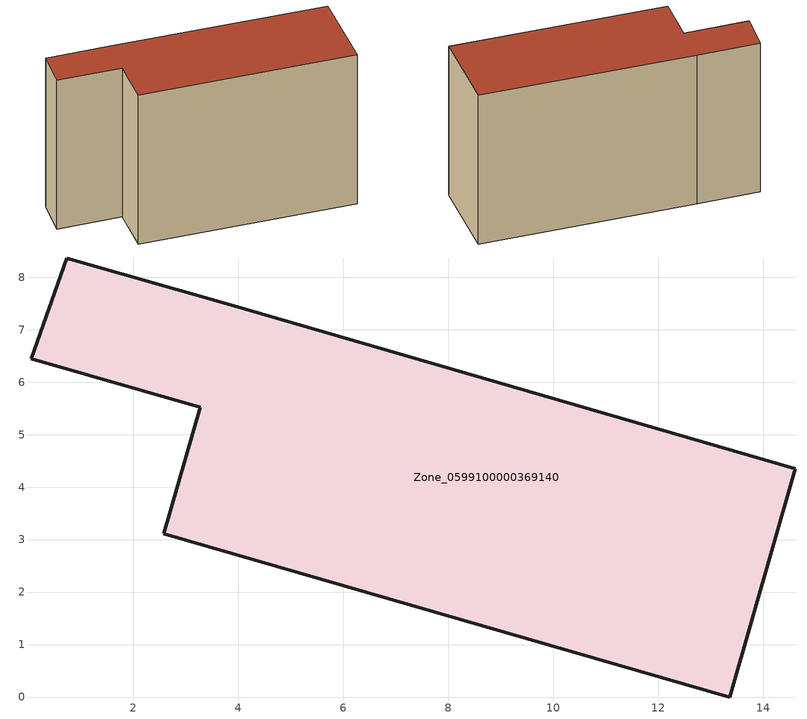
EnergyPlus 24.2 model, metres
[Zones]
Zone_0599100000369140
 floor ground (C_G): 0.05,6.45 0.73,8.37 3.84,7.48 14.62,4.35 13.36,0 2.58,3.11 3.28,5.52 z0
 wall outside (C_F): 2.58,3.11 13.36,0 14.62,4.35 3.84,7.48 0.73,8.37 0.05,6.45 3.28,5.52 2.58,3.11 z0:8.68
 roof outside (C_R): 0.73,8.37 0.05,6.45 3.28,5.52 2.58,3.11 13.36,0 14.62,4.35 3.84,7.48 z8.68
[BUILDING]
Pand.0599100000369140: North Axis=0; Terrain=City; Loads Convergence Tolerance Value=0.04; Temperature Convergence Tolerance Value=0.4; Solar Distribution=FullExterior; Maximum Number of Warmup Days=25; Minimum Number of Warmup Days=1
[Site:Location]
Rotterdam.The.Hague.AP_ZH_NLD Design_Conditions: Latitude=51.96; Longitude=4.45; Time Zone=1; Elevation=-4.5
[SITE:GROUNDTEMPERATURE:BUILDINGSURFACE]
18, 18, 18, 18, 18, 18, 18, 18, 18, 18, 18, 18
[MATERIAL] Thermal Absorptance=0.9; Solar Absorptance=0.7; Visible Absorptance=0.7
Name | Roughness | Thickness | Conductivity | Density | Specific Heat
G.TI.1992-2005 | MediumSmooth | 0.15 | 0.06 | 540 | 1210
F.TI.1992-2005 | Rough | 0.3 | 0.12 | 1920 | 840
R.TI.1992-2005 | MediumRough | 0.2 | 0.08 | 1500 | 1000
[CONSTRUCTION]
C_G: G.TI.1992-2005
C_F: F.TI.1992-2005
C_R: R.TI.1992-2005
[ZONE]
Zone_0599100000369140: Type=1; Multiplier=1; Ceiling Height=Autocalculate; Volume=Autocalculate; Floor Area=autocalculate; Part of Total Floor Area=Yes
[ZONEINFILTRATION:DESIGNFLOWRATE]
Infil_Zone_0599100000369140: Zone or ZoneList or Space or SpaceList=Zone_0599100000369140; Schedule=AlwaysOn; Design Flow Rate Calculation Method=Flow/Area; Flow Rate per Floor Area=0.0015; Constant Term Coefficient=1; Temperature Term Coefficient=0; Velocity Term Coefficient=0; Velocity Squared Term Coefficient=0
[HVACTEMPLATE:ZONE:IDEALLOADSAIRSYSTEM]
Zone_0599100000369140: Maximum Heating Supply Air Temperature=50; Minimum Cooling Supply Air Temperature=13; Maximum Heating Supply Air Humidity Ratio=0.0156; Minimum Cooling Supply Air Humidity Ratio=0.0077; Heating Limit=NoLimit; Cooling Limit=NoLimit; Dehumidification Control Type=ConstantSensibleHeatRatio; Cooling Sensible Heat Ratio=0.7; Dehumidification Setpoint=60; Humidification Control Type=None; Humidification Setpoint=30; Outdoor Air Method=None; Outdoor Air Flow Rate per Person=0.00944; Outdoor Air Flow Rate per Zone Floor Area=0; Outdoor Air Flow Rate per Zone=0; Demand Controlled Ventilation Type=None; Outdoor Air Economizer Type=NoEconomizer; Heat Recovery Type=None; Sensible Heat Recovery Effectiveness=0.7; Latent Heat Recovery Effectiveness=0.65
[ZONECONTROL:THERMOSTAT]
ThermostatControl_Zone_0599100000369140: Zone or ZoneList=Zone_0599100000369140; Control Type Schedule=DualSetpointControlType; Control 1=Thermostat_Zone_0599100000369140; Temperature Difference Between Cutout And Setpoint=0
[THERMOSTATSETPOINT:DUALSETPOINT]
Thermostat_Zone_0599100000369140: Heating Setpoint Temperature Schedule=HeatingSetpoint_Zone_0599100000369140; Cooling Setpoint Temperature Schedule=CoolingSetpoint_Zone_0599100000369140
[SCHEDULE:COMPACT]
HeatingSetpoint_Zone_0599100000369140: Through: 12/31, For: AllDays, Until: 24:00, 21
CoolingSetpoint_Zone_0599100000369140: Through: 12/31, For: AllDays, Until: 24:00, 24
DualSetpointControlType: Through: 12/31, For: AllDays, Until: 24:00, 4
AlwaysOn: Through: 12/31, For: AllDays, Until: 24:00, 1
